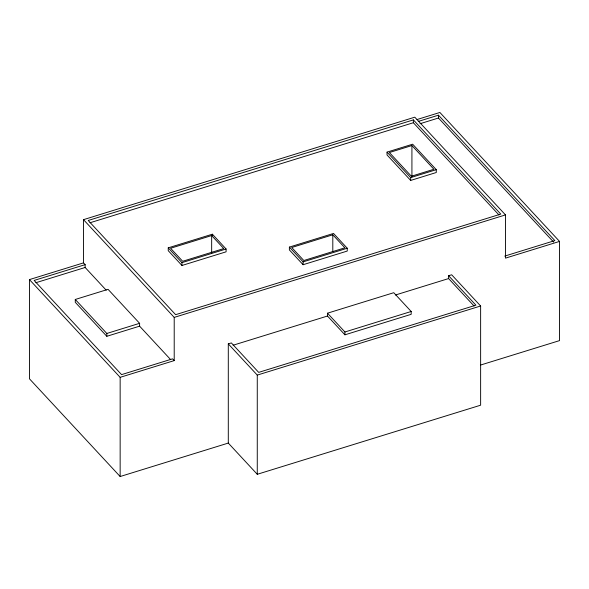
<?xml version="1.0" encoding="UTF-8"?>
<svg xmlns="http://www.w3.org/2000/svg" width="589" height="589" viewBox="0 0 589 589"><rect width="100%" height="100%" fill="white"/><g stroke="black" fill="none" stroke-linecap="round" stroke-linejoin="round"><path stroke-width="0.88" d="M106.197 290.163L85.147 267.48L85.147 264.645L83.513 262.878L83.513 219.653L414.789 117.182L505.487 214.911L505.487 258.137L559.55 241.416L559.55 340.611L480.609 365.033M413.368 119.891L88.21 220.477L175.632 314.673L500.79 214.094L413.368 119.891L413.368 122.726L498.92 214.911M417.041 119.538L439.887 112.47L559.55 241.416M89.97 222.767L413.368 122.726M418.256 121.43L438.466 115.179L554.853 240.592L504.714 256.105M420.009 123.727L438.466 118.014L553.601 242.079M387.025 152.117L412.639 144.195L436.28 169.676L436.28 172.511L410.673 180.433L387.025 154.951L387.025 152.117L410.673 177.598L410.673 180.433M411.925 145.549L389.373 152.529L411.38 176.244L433.931 169.264L411.925 145.549L411.925 176.818M474.071 306L448.612 278.568L448.612 275.733L451.667 274.783L480.631 305.993L480.631 405.195L257.268 474.292L228.296 443.075L120.149 476.53L29.45 378.801L29.45 279.598L83.513 262.878M85.147 264.645L34.147 280.423L121.57 374.619L172.57 358.848L174.211 360.608L120.149 377.335L29.45 279.598M35.877 282.72L85.147 267.48M168.24 247.851L212.379 234.201L226.095 248.985L226.095 251.82L181.964 265.477L168.24 250.686L168.24 247.851L181.964 262.642L181.964 265.477M211.665 235.556L170.596 248.263L182.678 261.28L223.746 248.58L211.665 235.556L211.665 253.034M410.673 177.598L436.28 169.676M181.964 262.642L226.095 248.985M139.608 326.159L106.823 336.297L75.274 302.304L75.274 299.47L108.059 289.332L139.608 323.324L139.608 326.159L170.707 359.665M289.383 247.093L333.521 233.443L347.245 248.227L347.245 251.061L303.107 264.711L289.383 249.927L289.383 247.093L303.107 261.877L303.107 264.711M332.807 234.797L291.739 247.505L303.821 260.522L344.889 247.814L332.807 234.797L332.807 251.348M303.107 261.877L347.245 248.227M75.274 299.47L106.823 333.462L139.608 323.324M83.513 219.653L174.211 317.39L505.487 214.911M228.296 443.075L228.296 343.88L231.359 342.931L258.681 372.381L475.934 305.176L448.612 275.733M327.491 313.193L393.754 292.696L411.188 311.485L411.188 314.32L344.926 334.817L327.491 316.028L327.491 313.193L344.926 331.982L344.926 334.817M233.104 345.228L327.491 316.028M395.499 294.993L448.612 278.568M344.926 331.982L411.188 311.485M228.296 343.88L257.268 375.09L480.631 305.993M438.466 115.179L438.466 118.014M257.268 375.09L257.268 474.292M212.379 234.201L212.379 235.622M174.211 317.39L174.211 360.608M120.149 377.335L120.149 476.53M106.823 333.462L106.823 336.297"/></g></svg>
